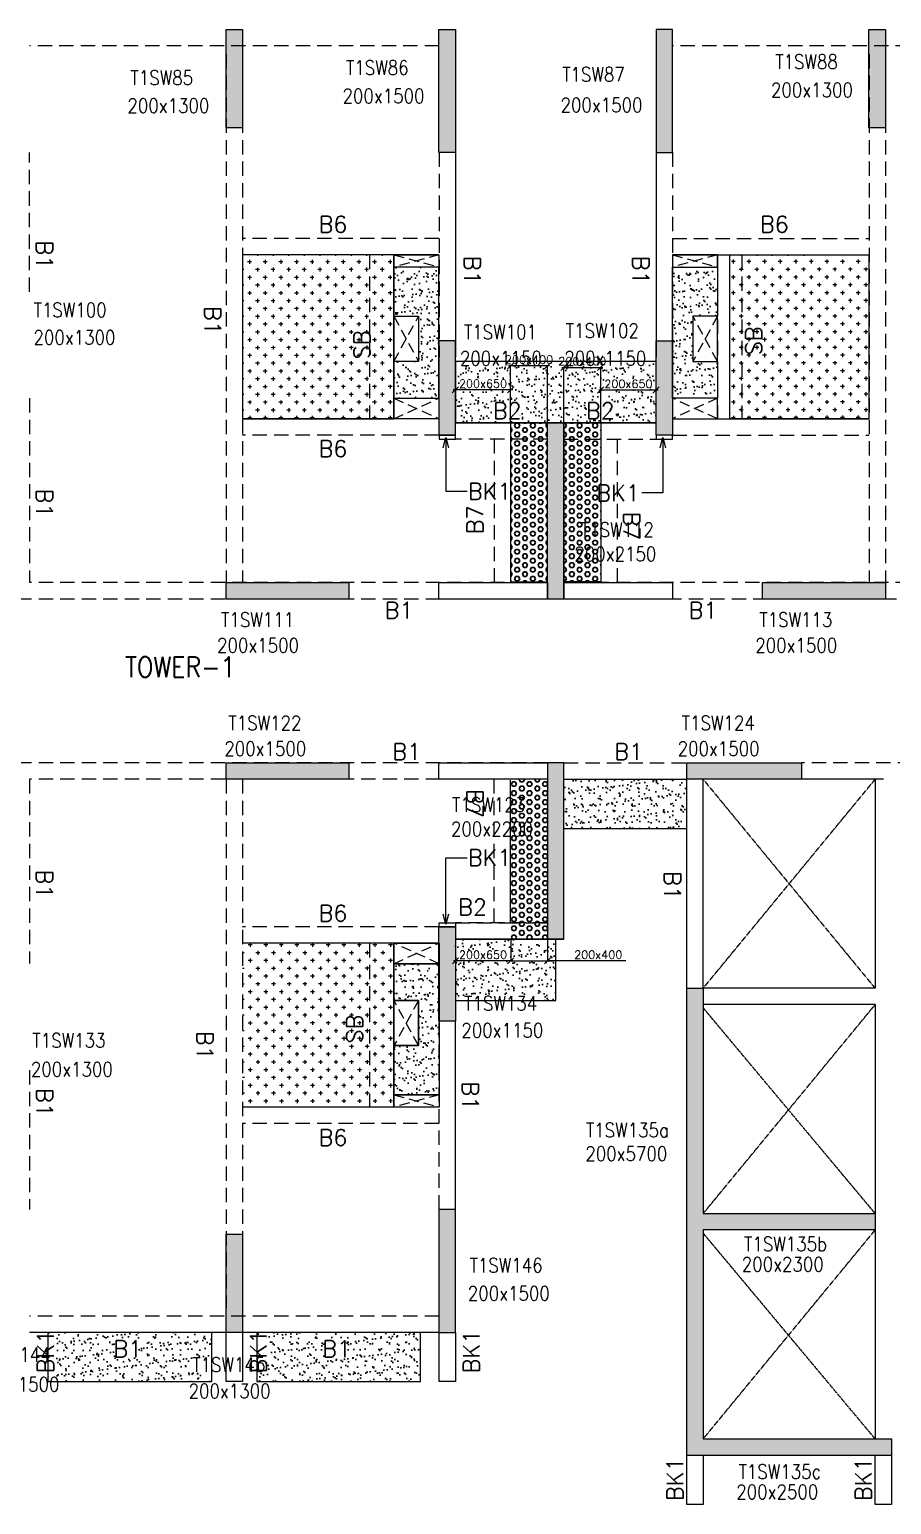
# Model space of a CAD drawing. Header units: millimetres. Extents: x 1078357 to 2594950, y -5122486 to -4636555.
# Drawn here: x 1527475 to 1537999, y -4672058 to -4654058 of the extents above; entities that cross this region are included whole.
import ezdxf

# ---------------------------------------------------------------- set-up
doc = ezdxf.new("R2010")
doc.units = ezdxf.units.MM
doc.header["$PDMODE"] = 35
for name, pattern in [('CONTINOUS', [0]), ('HIDDEN', [0.375, 0.25, -0.125]), ('New Retail block$0$CONTINOUS', [0])]:
    doc.linetypes.add(name, pattern=pattern)
doc.layers.get('0').update_dxf_attribs({"lineweight": 0})
doc.layers.get('Defpoints').update_dxf_attribs({"lineweight": 0})
for name, color, linetype, lineweight in [('A-_ANOTDIMA_D-', 6, 'Continuous', 13), ('COL. NO.', 30, 'Continuous', 25), ('COL. SIZE', 7, 'Continuous', 25), ('DIM', 9, 'Continuous', 25), ('HATCH', 8, 'Continuous', 30)]:
    doc.layers.add(name, color=color, linetype=linetype, lineweight=lineweight)
for name, color, linetype in [('B-200x325', 201, 'HIDDEN'), ('B-200x400', 44, 'HIDDEN'), ('DROP SLAB', 8, 'Continuous'), ('NON STR. RCC WALL', 6, 'Continuous'), ('S-BEAM', 3, 'HIDDEN'), ('S-BEAM NO.', 6, 'Continuous'), ('S-COLUMN', 1, 'Continuous'), ('S-CUTOUT', 8, 'HIDDEN'), ('S-SLAB-PROJECTION', 54, 'New Retail block$0$CONTINOUS'), ('SLAB FOLD', 8, 'Continuous'), ('TEXT', 7, 'Continuous')]:
    doc.layers.add(name, color=color, linetype=linetype)
doc.styles.add('Roman', font='romans')
doc.styles.add('ROMANS', font='romans.shx', dxfattribs={"width": 0.85})
doc.dimstyles.new('HARESH', dxfattribs={"dimtxt": 150, "dimasz": 75, "dimexe": 0, "dimexo": 0, "dimgap": 25, "dimtad": 1, "dimdec": 0, "dimdsep": 46, "dimtxsty": 'Roman', "dimblk": 'OBLIQUE', "dimcen": 225, "dimdle": 25, "dimclrd": 2, "dimclre": 2, "dimclrt": 7, "dimadec": 8, "dimazin": 1, "dimtfac": 1, "dimtdec": 0, "dimtmove": 0, "dimatfit": 0, "dimfxl": 1, "dimlwd": -1, "dimlwe": -1, "dimarcsym": 0})
pattern_1 = [(180.03079016, (-1794917.36, 9383648.555), (-95.1987999, -95.3011726), [47.625, -142.875]), (270.03079016, (-1794941.19, 9383672.35), (95.3011726, -95.1987999), [47.625, -142.875])]
pattern_2 = [(180, (1472199.53, -4472052.85), (-7e-15, -54.992613), [31.75, -63.5]), (300, (1472199.53, -4472052.85), (47.625, 27.496307), [31.75, -63.5]), (240, (1472167.78, -4472052.85), (47.625, -27.496307), [31.75, -63.5])]

# ---------------------------------------------------------------- blocks, each defined once
blk = doc.blocks.new('_Oblique')
at = {"color": 0, "linetype": 'ByBlock', "lineweight": -2}
blk.add_line((-0.5, -0.5), (0.5, 0.5), dxfattribs=at)
blk = doc.blocks.new('*D1221')
at = {"layer": 'Defpoints', "color": 0, "ltscale": 700, "transparency": 16777216}
for p in [(1533350, -4665158, 0), (1533800, -4665158, 0), (1533800, -4665424)]:
    blk.add_point(p, dxfattribs=at)
at = {"layer": 'DIM', "color": 2, "ltscale": 700, "transparency": 16777216}
for p, q in [((1533350, -4665158), (1533350, -4665424)), ((1533800, -4665158), (1533800, -4665424)), ((1533350, -4665424), (1533275, -4665424)), ((1533350, -4665424), (1533800, -4665424)), ((1533350, -4665424), (1533800, -4665424)), ((1533800, -4665424), (1533875, -4665424)), ((1534756, -4665424), (1533800, -4665424))]:
    blk.add_line(p, q, dxfattribs=at)
at = {"layer": 'DIM', "color": 2, "ltscale": 700, "transparency": 16777216, "xscale": 75, "yscale": 75, "zscale": 75}
blk.add_blockref('_Oblique', (1533350, -4665424), dxfattribs=at)
at = {"layer": 'DIM', "color": 2, "ltscale": 700, "transparency": 16777216, "xscale": 75, "yscale": 75, "zscale": 75, "rotation": 180}
blk.add_blockref('_Oblique', (1533800, -4665424), dxfattribs=at)
at = {"layer": 'DIM', "color": 7, "ltscale": 700, "transparency": 16777216, "insert": (1534419, -4665349), "char_height": 150, "attachment_point": 5, "style": 'Roman'}
blk.add_mtext('{\\H0.666667x;200x400}', dxfattribs=at)
blk = doc.blocks.new('*D1222')
at = {"layer": 'Defpoints', "color": 0, "ltscale": 700, "transparency": 16777216}
for p in [(1532675, -4665158, 0), (1533350, -4665158), (1532675, -4665424)]:
    blk.add_point(p, dxfattribs=at)
at = {"layer": 'DIM', "color": 2, "ltscale": 700, "transparency": 16777216}
for p, q in [((1532675, -4665158), (1532675, -4665424)), ((1533350, -4665158), (1533350, -4665424)), ((1533375, -4665424), (1532650, -4665424))]:
    blk.add_line(p, q, dxfattribs=at)
at = {"layer": 'DIM', "color": 2, "ltscale": 700, "transparency": 16777216, "xscale": 75, "yscale": 75, "zscale": 75, "rotation": 180}
blk.add_blockref('_Oblique', (1532675, -4665424), dxfattribs=at)
at = {"layer": 'DIM', "color": 2, "ltscale": 700, "transparency": 16777216, "xscale": 75, "yscale": 75, "zscale": 75}
blk.add_blockref('_Oblique', (1533350, -4665424), dxfattribs=at)
at = {"layer": 'DIM', "color": 7, "ltscale": 700, "transparency": 16777216, "insert": (1533012, -4665349), "char_height": 150, "attachment_point": 5, "style": 'Roman'}
blk.add_mtext('{\\H0.666667x;200x650}', dxfattribs=at)
blk = doc.blocks.new('*D1231')
at = {"layer": 'Defpoints', "color": 0, "ltscale": 700, "transparency": 16777216}
for p in [(1533349, -4658162), (1533349, -4658857, 0), (1533799, -4658857, 0)]:
    blk.add_point(p, dxfattribs=at)
at = {"layer": 'DIM', "color": 2, "ltscale": 700, "transparency": 16777216}
for p, q in [((1533824, -4658162), (1533324, -4658162)), ((1533349, -4658857), (1533349, -4658162)), ((1533799, -4658857), (1533799, -4658162))]:
    blk.add_line(p, q, dxfattribs=at)
at = {"layer": 'DIM', "color": 2, "ltscale": 700, "transparency": 16777216, "xscale": 75, "yscale": 75, "zscale": 75, "rotation": 180}
blk.add_blockref('_Oblique', (1533349, -4658162), dxfattribs=at)
at = {"layer": 'DIM', "color": 2, "ltscale": 700, "transparency": 16777216, "xscale": 75, "yscale": 75, "zscale": 75}
blk.add_blockref('_Oblique', (1533799, -4658162), dxfattribs=at)
at = {"layer": 'DIM', "color": 7, "ltscale": 700, "transparency": 16777216, "insert": (1533574, -4658087), "char_height": 150, "attachment_point": 5, "style": 'Roman'}
blk.add_mtext('{\\H0.666667x;200x400}', dxfattribs=at)
blk = doc.blocks.new('*D1232')
at = {"layer": 'Defpoints', "color": 0, "ltscale": 700, "transparency": 16777216}
for p in [(1532674, -4658455), (1532674, -4658857, 0), (1533349, -4658857, 0)]:
    blk.add_point(p, dxfattribs=at)
at = {"layer": 'DIM', "color": 2, "ltscale": 700, "transparency": 16777216}
for p, q in [((1533374, -4658455), (1532649, -4658455)), ((1532674, -4658857), (1532674, -4658455)), ((1533349, -4658857), (1533349, -4658455))]:
    blk.add_line(p, q, dxfattribs=at)
at = {"layer": 'DIM', "color": 2, "ltscale": 700, "transparency": 16777216, "xscale": 75, "yscale": 75, "zscale": 75, "rotation": 180}
blk.add_blockref('_Oblique', (1532674, -4658455), dxfattribs=at)
at = {"layer": 'DIM', "color": 2, "ltscale": 700, "transparency": 16777216, "xscale": 75, "yscale": 75, "zscale": 75}
blk.add_blockref('_Oblique', (1533349, -4658455), dxfattribs=at)
at = {"layer": 'DIM', "color": 7, "ltscale": 700, "transparency": 16777216, "insert": (1533012, -4658380), "char_height": 150, "attachment_point": 5, "style": 'Roman'}
blk.add_mtext('{\\H0.666667x;200x650}', dxfattribs=at)
blk = doc.blocks.new('*D1233')
at = {"layer": 'Defpoints', "color": 0, "ltscale": 700, "transparency": 16777216}
for p in [(1534449, -4658181), (1533999, -4658857, 0), (1534449, -4658857, 0)]:
    blk.add_point(p, dxfattribs=at)
at = {"layer": 'DIM', "color": 2, "ltscale": 700, "transparency": 16777216}
for p, q in [((1533974, -4658181), (1534474, -4658181)), ((1533999, -4658857), (1533999, -4658181)), ((1534449, -4658857), (1534449, -4658181))]:
    blk.add_line(p, q, dxfattribs=at)
at = {"layer": 'DIM', "color": 2, "ltscale": 700, "transparency": 16777216, "xscale": 75, "yscale": 75, "zscale": 75, "rotation": 180}
blk.add_blockref('_Oblique', (1533999, -4658181), dxfattribs=at)
at = {"layer": 'DIM', "color": 2, "ltscale": 700, "transparency": 16777216, "xscale": 75, "yscale": 75, "zscale": 75}
blk.add_blockref('_Oblique', (1534449, -4658181), dxfattribs=at)
at = {"layer": 'DIM', "color": 7, "ltscale": 700, "transparency": 16777216, "insert": (1534224, -4658106), "char_height": 150, "attachment_point": 5, "style": 'Roman'}
blk.add_mtext('{\\H0.666667x;200x400}', dxfattribs=at)
blk = doc.blocks.new('*D1234')
at = {"layer": 'Defpoints', "color": 0, "ltscale": 700, "transparency": 16777216}
for p in [(1535124, -4658457), (1534449, -4658857, 0), (1535124, -4658857, 0)]:
    blk.add_point(p, dxfattribs=at)
at = {"layer": 'DIM', "color": 2, "ltscale": 700, "transparency": 16777216}
for p, q in [((1534424, -4658457), (1535149, -4658457)), ((1534449, -4658857), (1534449, -4658457)), ((1535124, -4658857), (1535124, -4658457))]:
    blk.add_line(p, q, dxfattribs=at)
at = {"layer": 'DIM', "color": 2, "ltscale": 700, "transparency": 16777216, "xscale": 75, "yscale": 75, "zscale": 75, "rotation": 180}
blk.add_blockref('_Oblique', (1534449, -4658457), dxfattribs=at)
at = {"layer": 'DIM', "color": 2, "ltscale": 700, "transparency": 16777216, "xscale": 75, "yscale": 75, "zscale": 75}
blk.add_blockref('_Oblique', (1535124, -4658457), dxfattribs=at)
at = {"layer": 'DIM', "color": 7, "ltscale": 700, "transparency": 16777216, "insert": (1534787, -4658382), "char_height": 150, "attachment_point": 5, "style": 'Roman'}
blk.add_mtext('{\\H0.666667x;200x650}', dxfattribs=at)
blk = doc.blocks.new('G$CD63B60BD')
at = {"layer": 'COL. NO.', "linetype": 'Continuous', "style": 'ROMANS', "width": 0.85}
for s, p in [('T1SW86', (61839, 15347, -320)), ('T1SW88', (67080, 15420, -320)), ('T1SW85', (59208, 15224, -320)), ('T1SW87', (64479, 15264, -320)), ('T1SW100', (58025, 12391, -320)), ('T1SW101', (63279, 12120, -320)), ('T1SW102', (64523, 12138, -320)), ('T1SW112', (64706, 9707, -320)), ('T1SW111', (60314, 8609, -320)), ('T1SW113', (66886, 8609, -320)), ('T1SW122', (60403, 7351, -320)), ('T1SW124', (65938, 7351, -320)), ('T1SW123', (63135, 6352, -320)), ('T1SW134', (63281, 3927, -320)), ('T1SW133', (58011, 3475, -320)), ('T1SW135a', (64768, 2381, -641)), ('T1SW135b', (66699, 993, -320)), ('T1SW146', (63348, 733, -320)), ('T1SW144', (57341, -360, -320)), ('T1SW145', (59962, -482, -320)), ('T1SW135c', (66632, -1785, -320))]:
    blk.add_text(s, height=175, dxfattribs=at).set_placement(p)
at = {"layer": 'COL. SIZE', "linetype": 'Continuous', "style": 'ROMANS', "width": 0.85}
for s, p in [('200x1500', (61797, 15001, -320)), ('200x1300', (67028, 15074, -320)), ('200x1300', (59171, 14883, -320)), ('200x1500', (64459, 14890, -320)), ('200x1300', (58024, 12054, -320)), ('200x1150', (63230, 11799, -320)), ('200x1150', (64505, 11799, -320)), ('200x2150', (64628, 9413, -320)), ('200x1500', (60265, 8296, -320)), ('200x1500', (66837, 8296, -320)), ('200x1500', (60354, 7037, -320)), ('200x1500', (65889, 7037, -320)), ('200x2200', (63121, 6056, -320)), ('200x1150', (63248, 3599, -320)), ('200x1300', (57992, 3123, -320)), ('200x5700', (64762, 2093, -641)), ('200x2300', (66672, 745, -320)), ('200x1500', (63327, 388, -320)), ('200x1500', (57340, -720, -320)), ('200x1300', (59918, -804, -320)), ('200x2500', (66605, -2033, -320))]:
    blk.add_text(s, height=175, dxfattribs=at).set_placement(p)

msp = doc.modelspace()

# ---------------------------------------------------------------- hatches: boundary and pattern name
at = {"layer": 'DROP SLAB'}
h = msp.add_hatch(dxfattribs=at)
h.set_pattern_fill('CROSS', color=8, scale=15, angle=0.03079)
h.set_pattern_definition(pattern_1)
h.paths.add_polyline_path([(1531924.1, -4656808), (1530074.4, -4656808.2), (1530074.4, -4658808.1), (1531924.1, -4658807.9)])
h = msp.add_hatch(dxfattribs=at)
h.set_pattern_fill('CROSS', color=8, scale=15, angle=179.96921)
h.set_pattern_definition(pattern_1)
h.paths.add_polyline_path([(1536024.4, -4656808.2), (1537724.4, -4656808.2), (1537724.4, -4658808), (1536024.4, -4658808)])
h = msp.add_hatch(dxfattribs=at)
h.set_pattern_fill('CROSS', color=8, scale=15, angle=0.03079)
h.set_pattern_definition([(180.03079016, (-3989366.79, 18751686.93), (-95.19879988, -95.3011726), [47.625, -142.875]), (270.03079016, (-3989390.62, 18751710.73), (95.3011726, -95.19879988), [47.625, -142.875])])
h.paths.add_polyline_path([(1531924.7, -4665208), (1530074.3, -4665207.8), (1530074.3, -4667207.6), (1531924.7, -4667207.8)])
at = {"layer": 'HATCH'}
h = msp.add_hatch(dxfattribs=at)
h.set_pattern_fill('AR-SAND', color=8, scale=3, angle=0.02985)
h.set_pattern_definition([(37.47015413, (-3499559.23, 18701550.77), (-4.72361136, 146.8264517), [0, -115.824, 0, -129.54, 0, -123.825]), (7.4701541, (-3499559.23, 18701550.77), (134.9689868, 214.9772528), [0, -62.484, 0, -104.394, 0, -40.005]), (327.4701541, (-3499652.95, 18701550.82), (237.2979035, 0.3075449), [0, -38.1, 0, -137.16, 0, -179.07]), (317.4701541, (-3499652.95, 18701550.82), (229.1017424, 66.759465), [0, -19.05, 0, -89.916, 0, -102.87])])
h.paths.add_polyline_path([(1532473.8, -4656957.9), (1531923.8, -4656957.9), (1531923.8, -4657557.9), (1532223.8, -4657557.9), (1532223.8, -4658107.9), (1531923.8, -4658107.8), (1531923.8, -4658557.9), (1532473.8, -4658557.9)])
h = msp.add_hatch(dxfattribs=at)
h.set_pattern_fill('AR-SAND', color=8, scale=3, angle=179.97015)
h.set_pattern_definition([(37.47015413, (-3499558.45, 18701550.69), (-4.72361136, 146.8264517), [0, -115.824, 0, -129.54, 0, -123.825]), (7.4701541, (-3499558.45, 18701550.7), (134.9689868, 214.9772528), [0, -62.484, 0, -104.394, 0, -40.005]), (327.4701541, (-3499652.18, 18701550.74), (237.2979035, 0.3075449), [0, -38.1, 0, -137.16, 0, -179.07]), (317.4701541, (-3499652.18, 18701550.74), (229.1017424, 66.759465), [0, -19.05, 0, -89.916, 0, -102.87])])
h.paths.add_polyline_path([(1535324.5, -4656957.9), (1535874.5, -4656957.9), (1535874.5, -4657558), (1535574.5, -4657558), (1535574.5, -4658107.9), (1535874.5, -4658107.9), (1535874.5, -4658557.9), (1535324.5, -4658557.9)])
h = msp.add_hatch(dxfattribs=at)
h.set_pattern_fill('AR-SAND', color=8, scale=3, angle=179.97015)
h.set_pattern_definition([(37.4701541, (-2515233.57, 14017531.59), (-4.72361136, 146.8264517), [0, -115.824, 0, -129.54, 0, -123.825]), (7.4701541, (-2515233.57, 14017531.59), (134.9689868, 214.9772528), [0, -62.484, 0, -104.394, 0, -40.005]), (327.4701541, (-2515327.3, 14017531.64), (237.2979035, 0.3075449), [0, -38.1, 0, -137.16, 0, -179.07]), (317.4701541, (-2515327.3, 14017531.64), (229.1017424, 66.759465), [0, -19.05, 0, -89.916, 0, -102.87])])
h.paths.add_polyline_path([(1535124.7, -4658107.8), (1532674.7, -4658107.8), (1532674.7, -4658857.8), (1535124.7, -4658857.8)])
h = msp.add_hatch(dxfattribs=at)
h.set_pattern_fill('AR-SAND', color=8, scale=3, angle=179.97015)
h.set_pattern_definition([(37.4701541, (-2515233.66, 14017531.59), (-4.72361136, 146.8264517), [0, -115.824, 0, -129.54, 0, -123.825]), (7.4701541, (-2515233.66, 14017531.59), (134.9689868, 214.9772528), [0, -62.484, 0, -104.394, 0, -40.005]), (327.4701541, (-2515327.39, 14017531.64), (237.2979035, 0.3075449), [0, -38.1, 0, -137.16, 0, -179.07]), (317.4701541, (-2515327.39, 14017531.64), (229.1017424, 66.759465), [0, -19.05, 0, -89.916, 0, -102.87])])
h.paths.add_polyline_path([(1535124.6, -4658257.8), (1532674.6, -4658257.8), (1532674.6, -4658857.8), (1535124.6, -4658857.8)])
at = {"layer": 'HATCH', "ltscale": 1000}
h = msp.add_hatch(dxfattribs=at)
h.set_pattern_fill('HEX', color=8, scale=10, angle=180)
h.set_pattern_definition(pattern_2)
h.paths.add_polyline_path([(1533799.5, -4660797.2), (1533349.5, -4660797.2), (1533349.5, -4658857.9), (1533799.5, -4658857.9)])
h = msp.add_hatch(dxfattribs=at)
h.set_pattern_fill('HEX', color=8, scale=10, angle=180)
h.set_pattern_definition(pattern_2)
h.paths.add_polyline_path([(1533999.9, -4660797.2), (1534449.9, -4660797.2), (1534449.9, -4658857.9), (1533999.9, -4658857.9)])
h = msp.add_hatch(dxfattribs=at)
h.set_pattern_fill('HEX', color=8, scale=10, angle=180)
h.set_pattern_definition([(180, (374974.816, 211966.337), (-7e-15, -54.99261315), [31.75, -63.5]), (300, (374974.816, 211966.337), (47.625, 27.4963066), [31.75, -63.5]), (240, (374943.066, 211966.337), (47.625, -27.4963066), [31.75, -63.5])])
h.paths.add_polyline_path([(1533799.5, -4665157.9), (1533349.5, -4665157.9), (1533349.5, -4663207.9), (1533799.5, -4663207.9)])
at = {"layer": 'HATCH'}
h = msp.add_hatch(dxfattribs=at)
h.set_pattern_fill('AR-SAND', color=8, scale=3, angle=179.97015)
h.set_pattern_definition([(37.4701541, (-2508183.65, 14019481.48), (-4.72361136, 146.8264517), [0, -115.824, 0, -129.54, 0, -123.825]), (7.4701541, (-2508183.65, 14019481.48), (134.9689868, 214.9772528), [0, -62.484, 0, -104.394, 0, -40.005]), (327.4701541, (-2508277.38, 14019481.53), (237.2979035, 0.3075449), [0, -38.1, 0, -137.16, 0, -179.07]), (317.4701541, (-2508277.38, 14019481.53), (229.1017424, 66.759465), [0, -19.05, 0, -89.916, 0, -102.87])])
h.paths.add_polyline_path([(1535499.6, -4663207.8), (1533999.6, -4663207.8), (1533999.6, -4663807.9), (1535499.6, -4663807.9)])
h = msp.add_hatch(dxfattribs=at)
h.set_pattern_fill('AR-SAND', color=8, scale=3, angle=179.97015)
h.set_pattern_definition([(37.4701541, (-2520533.58, 14017531.56), (-4.72361136, 146.8264517), [0, -115.824, 0, -129.54, 0, -123.825]), (7.4701541, (-2520533.58, 14017531.56), (134.9689868, 214.9772528), [0, -62.484, 0, -104.394, 0, -40.005]), (327.4701541, (-2520627.3, 14017531.61), (237.2979035, 0.3075449), [0, -38.1, 0, -137.16, 0, -179.07]), (317.4701541, (-2520627.3, 14017531.61), (229.1017424, 66.759465), [0, -19.05, 0, -89.916, 0, -102.87])])
h.paths.add_polyline_path([(1533899.4, -4665157.8), (1532674.7, -4665157.8), (1532674.7, -4665907.8), (1533899.4, -4665907.8)])
h = msp.add_hatch(dxfattribs=at)
h.set_pattern_fill('AR-SAND', color=8, scale=3, angle=359.97015)
h.set_pattern_definition([(37.47015413, (-3489908.44, 18701550.71), (-4.72361136, 146.8264517), [0, -115.824, 0, -129.54, 0, -123.825]), (7.4701541, (-3489908.44, 18701550.71), (134.9689868, 214.9772528), [0, -62.484, 0, -104.394, 0, -40.005]), (327.4701541, (-3490002.16, 18701550.76), (237.2979035, 0.3075449), [0, -38.1, 0, -137.16, 0, -179.07]), (317.4701541, (-3490002.16, 18701550.76), (229.1017424, 66.759465), [0, -19.05, 0, -89.916, 0, -102.87])])
h.paths.add_polyline_path([(1532474.7, -4667057.9), (1531924.7, -4667057.9), (1531924.7, -4666457.9), (1532224.7, -4666457.9), (1532224.7, -4665907.9), (1531924.7, -4665908), (1531924.7, -4665457.9), (1532474.7, -4665457.9)])
h = msp.add_hatch(dxfattribs=at)
h.set_pattern_fill('AR-SAND', color=8, scale=3, angle=179.97015)
h.set_pattern_definition([(37.47015413, (-3603383.38, 18701550.75), (-4.72361136, 146.8264517), [0, -115.824, 0, -129.54, 0, -123.825]), (7.4701541, (-3603383.38, 18701550.75), (134.9689868, 214.9772528), [0, -62.484, 0, -104.394, 0, -40.005]), (327.4701541, (-3603477.11, 18701550.8), (237.2979035, 0.3075449), [0, -38.1, 0, -137.16, 0, -179.07]), (317.4701541, (-3603477.1, 18701550.8), (229.1017424, 66.759465), [0, -19.05, 0, -89.916, 0, -102.87])])
h.paths.add_polyline_path([(1529699.6, -4669957.9), (1527699.6, -4669957.9), (1527699.6, -4670557.9), (1529699.6, -4670557.9)])
h = msp.add_hatch(dxfattribs=at)
h.set_pattern_fill('AR-SAND', color=8, scale=3, angle=179.97015)
h.set_pattern_definition([(37.47015413, (-3605933.38, 18701550.75), (-4.72361136, 146.8264517), [0, -115.824, 0, -129.54, 0, -123.825]), (7.4701541, (-3605933.38, 18701550.75), (134.9689868, 214.9772528), [0, -62.484, 0, -104.394, 0, -40.005]), (327.4701541, (-3606027.11, 18701550.8), (237.2979035, 0.3075449), [0, -38.1, 0, -137.16, 0, -179.07]), (317.4701541, (-3606027.1, 18701550.8), (229.1017424, 66.759465), [0, -19.05, 0, -89.916, 0, -102.87])])
h.paths.add_polyline_path([(1532249.6, -4669957.9), (1530249.6, -4669957.9), (1530249.6, -4670557.9), (1532249.6, -4670557.9)])
at = {"layer": 'S-COLUMN', "lineweight": 25}
h = msp.add_hatch(color=1, dxfattribs=at)
h.dxf.hatch_style = 1
h.paths.add_polyline_path([(1529874.4, -4655257.9), (1530074.4, -4655257.9), (1530074.4, -4654057.9), (1529874.4, -4654057.9)])
at = {"layer": 'S-COLUMN', "lineweight": 25, "extrusion": (-1.00316e-06, 2.11765e-11, 1)}
h = msp.add_hatch(color=1, dxfattribs=at)
h.dxf.hatch_style = 1
h.paths.add_polyline_path([(1532474.4, -4654057.9), (1532674.4, -4654057.9), (1532674.4, -4655557.9), (1532474.4, -4655557.9)])
at = {"layer": 'S-COLUMN', "lineweight": 25, "extrusion": (1.00316e-06, 1.91639e-11, 1)}
h = msp.add_hatch(color=1, dxfattribs=at)
h.dxf.hatch_style = 1
h.paths.add_polyline_path([(1535324.4, -4654057.9), (1535124.4, -4654057.9), (1535124.4, -4655557.9), (1535324.4, -4655557.9)])
at = {"layer": 'S-COLUMN', "lineweight": 25}
h = msp.add_hatch(color=1, dxfattribs=at)
h.dxf.hatch_style = 1
h.paths.add_polyline_path([(1537724.4, -4655257.9), (1537924.4, -4655257.9), (1537924.4, -4654057.9), (1537724.4, -4654057.9)])
at = {"layer": 'S-COLUMN', "lineweight": 25, "extrusion": (-1.00316e-06, 2.11765e-11, 1)}
h = msp.add_hatch(color=1, dxfattribs=at)
h.dxf.hatch_style = 1
h.paths.add_polyline_path([(1532474.4, -4659007.9), (1532674.4, -4659007.9), (1532674.4, -4657857.9), (1532474.4, -4657857.9)])
at = {"layer": 'S-COLUMN', "lineweight": 25, "extrusion": (1.00316e-06, 1.91639e-11, 1)}
h = msp.add_hatch(color=1, dxfattribs=at)
h.dxf.hatch_style = 1
h.paths.add_polyline_path([(1535324.4, -4659007.9), (1535124.4, -4659007.9), (1535124.4, -4657857.9), (1535324.4, -4657857.9)])
at = {"layer": 'S-COLUMN', "lineweight": 25}
h = msp.add_hatch(color=1, dxfattribs=at)
h.dxf.hatch_style = 1
h.paths.add_polyline_path([(1533799.4, -4658857.9), (1533999.4, -4658857.9), (1533999.4, -4661007.9), (1533799.4, -4661007.9)])
h = msp.add_hatch(color=1, dxfattribs=at)
h.dxf.hatch_style = 1
h.paths.add_polyline_path([(1529874.4, -4660807.9), (1531374.4, -4660807.9), (1531374.4, -4661007.9), (1529874.4, -4661007.9)])
h = msp.add_hatch(color=1, dxfattribs=at)
h.dxf.hatch_style = 1
h.paths.add_polyline_path([(1536424.4, -4660807.9), (1537924.4, -4660807.9), (1537924.4, -4661007.9), (1536424.4, -4661007.9)])
h = msp.add_hatch(color=1, dxfattribs=at)
h.dxf.hatch_style = 1
h.paths.add_polyline_path([(1529874.4, -4663007.9), (1531374.4, -4663007.9), (1531374.4, -4663207.9), (1529874.4, -4663207.9)])
h = msp.add_hatch(color=1, dxfattribs=at)
h.dxf.hatch_style = 1
h.paths.add_polyline_path([(1533799.4, -4665157.9), (1533999.4, -4665157.9), (1533999.4, -4663007.9), (1533799.4, -4663007.9)])
h = msp.add_hatch(color=1, dxfattribs=at)
h.dxf.hatch_style = 1
h.paths.add_polyline_path([(1536899.4, -4663007.9), (1536899.4, -4663207.9), (1535499.4, -4663207.9), (1535499.4, -4663007.9)])
at = {"layer": 'S-COLUMN', "lineweight": 25, "extrusion": (-1.00316e-06, -1.91639e-11, 1)}
h = msp.add_hatch(color=1, dxfattribs=at)
h.dxf.hatch_style = 1
h.paths.add_polyline_path([(1532474.4, -4665007.9), (1532674.4, -4665007.9), (1532674.4, -4666157.9), (1532474.4, -4666157.9)])
at = {"layer": 'S-COLUMN', "lineweight": 25}
h = msp.add_hatch(color=1, dxfattribs=at)
h.dxf.hatch_style = 1
h.paths.add_polyline_path([(1537799.4, -4668507.9), (1537799.4, -4668707.9), (1535699.4, -4668707.9), (1535699.4, -4671257.9), (1537999.4, -4671257.9), (1537999.4, -4671457.9), (1535499.4, -4671457.9), (1535499.4, -4665757.9), (1535699.4, -4665757.9), (1535699.4, -4668507.9)])
at = {"layer": 'S-COLUMN', "lineweight": 25, "extrusion": (-1.00316e-06, -1.91639e-11, 1)}
h = msp.add_hatch(color=1, dxfattribs=at)
h.dxf.hatch_style = 1
h.paths.add_polyline_path([(1532474.4, -4669957.9), (1532674.4, -4669957.9), (1532674.4, -4668457.9), (1532474.4, -4668457.9)])
at = {"layer": 'S-COLUMN', "lineweight": 25}
h = msp.add_hatch(color=1, dxfattribs=at)
h.dxf.hatch_style = 1
h.paths.add_polyline_path([(1530074.4, -4668757.9), (1530074.4, -4669957.9), (1529874.4, -4669957.9), (1529874.4, -4668757.9)])

# ---------------------------------------------------------------- linework, layer by layer
at = {"layer": 'B-200x400', "linetype": 'HIDDEN', "ltscale": 500}
msp.add_line((1533349.6, -4664957.9, 0), (1533799.6, -4664957.9, 0), dxfattribs=at)
at = {"layer": 'B-200x400', "linetype": 'ByBlock', "ltscale": 500}
msp.add_line((1533349.6, -4665157.9, 0), (1533799.6, -4665157.9, 0), dxfattribs=at)
at = {"layer": 'DROP SLAB', "color": 3, "linetype": 'CONTINOUS', "ltscale": 500, "elevation": 0}
for points in [[(1531924.1, -4656808), (1530074.4, -4656808.2), (1530074.4, -4658808.1), (1531924.1, -4658807.9)], [(1531924.1, -4656808.2), (1532474.1, -4656808.2), (1532474.1, -4656957.9), (1531924.1, -4656957.9)], [(1535874.5, -4656808.2), (1535324.5, -4656808.2), (1535324.5, -4656957.9), (1535874.5, -4656957.9)], [(1536024.4, -4656808.2), (1537724.4, -4656808.2), (1537724.4, -4658808), (1536024.4, -4658808)], [(1531924.4, -4657557.9), (1532224.4, -4657557.9), (1532224.4, -4658107.9), (1531924.4, -4658107.9)], [(1535874.5, -4657557.9), (1535574.5, -4657557.9), (1535574.5, -4658107.9), (1535874.5, -4658107.9)], [(1531924.5, -4658557.9), (1532474.4, -4658557.9), (1532474.4, -4658807.9), (1531924.5, -4658807.9)], [(1535874.5, -4658557.9), (1535324.7, -4658557.9), (1535324.7, -4658807.9), (1535874.5, -4658807.9)], [(1532474.5, -4665457.9), (1531924.7, -4665457.9), (1531924.7, -4665208), (1532474.5, -4665208)], [(1532224.7, -4666457.9), (1531924.7, -4666457.9), (1531924.7, -4665907.9), (1532224.7, -4665907.9)], [(1532474.7, -4667207.7), (1531924.7, -4667207.7), (1531924.7, -4667057.9), (1532474.7, -4667057.9)]]:
    msp.add_lwpolyline(points, close=True, dxfattribs=at)
at = {"layer": 'NON STR. RCC WALL', "elevation": 0}
for points in [[(1533799.4, -4660807.9), (1533799.4, -4661007.9), (1532474.4, -4661007.9), (1532474.4, -4660807.9)], [(1535324.4, -4660807.9), (1535324.4, -4661007.9), (1533999.4, -4661007.9), (1533999.4, -4660807.9)], [(1533799.4, -4663007.9), (1533799.4, -4663207.9), (1532474.4, -4663207.9), (1532474.4, -4663007.9)]]:
    msp.add_lwpolyline(points, close=True, dxfattribs=at)
at = {"layer": 'S-BEAM', "linetype": 'HIDDEN', "ltscale": 700}
for p, q in [((1532474.6, -4654257.9, 0), (1527474.6, -4654257.9, 0)), ((1529874.6, -4654357.9, 0), (1529874.6, -4660807.8, 0)), ((1530074.6, -4654357.9, 0), (1530074.6, -4660807.8, 0)), ((1540324.6, -4654257.9, 0), (1535324.6, -4654257.9, 0)), ((1537724.6, -4654357.9, 0), (1537724.6, -4660807.8, 0)), ((1537924.6, -4654357.9, 0), (1537924.6, -4660807.8, 0)), ((1527474.6, -4657257.8, 0), (1527474.6, -4655557.8, 0)), ((1532474.6, -4655557.8, 0), (1532474.6, -4658057.9, 0)), ((1535324.6, -4655557.8, 0), (1535324.6, -4658057.9, 0)), ((1531624.1, -4656808.2, 0), (1531624.1, -4658808, 0)), ((1535873, -4656808.4, 0), (1535873, -4658808.2, 0)), ((1536173, -4656808.4, 0), (1536173, -4658808.2, 0)), ((1527474.6, -4658557.9, 0), (1527474.6, -4660807.8, 0)), ((1533799.6, -4659057.8, 0), (1532674.6, -4659057.8, 0)), ((1533999.6, -4659057.8, 0), (1535124.6, -4659057.8, 0)), ((1533799.4, -4660807.8, 0), (1527474.6, -4660807.8, 0)), ((1540324.6, -4660807.8, 0), (1533999.4, -4660807.8, 0)), ((1533799.4, -4661007.8, 0), (1521599.4, -4661007.8, 0)), ((1546199.4, -4661007.8, 0), (1533999.4, -4661007.8, 0)), ((1533799.4, -4663007.9, 0), (1521599.4, -4663007.9, 0)), ((1533999.6, -4663007.8, 0), (1535499.6, -4663007.8, 0)), ((1541399.6, -4663007.8, 0), (1536899.6, -4663007.8, 0)), ((1533799.4, -4663207.9, 0), (1527474.6, -4663207.9, 0)), ((1527474.6, -4663207.9, 0), (1527474.6, -4665457.8, 0)), ((1529874.6, -4663207.9, 0), (1529874.6, -4669657.8, 0)), ((1530074.6, -4663207.9, 0), (1530074.6, -4669657.8, 0)), ((1533799.6, -4664957.8, 0), (1532674.6, -4664957.8, 0)), ((1532674.7, -4664957.9, 0), (1533349.6, -4664957.9, 0)), ((1531624.7, -4665208, 0), (1531624.7, -4667207.8, 0)), ((1532474.6, -4668457.8, 0), (1532474.6, -4666157.8, 0)), ((1527474.6, -4666757.8, 0), (1527474.6, -4668457.8, 0)), ((1532474.6, -4669757.8, 0), (1527474.6, -4669757.8, 0))]:
    msp.add_line(p, q, dxfattribs=at)
at = {"layer": 'S-BEAM', "linetype": 'CONTINOUS', "ltscale": 700}
for p, q in [((1532674.6, -4655557.8, 0), (1532674.6, -4658057.9, 0)), ((1535124.6, -4655557.8, 0), (1535124.6, -4658057.9, 0)), ((1535124.6, -4658857.8, 0), (1532674.6, -4658857.8, 0)), ((1533999.6, -4663207.8, 0), (1535499.6, -4663207.8, 0)), ((1535499.6, -4665757.9, 0), (1535499.6, -4663207.9, 0)), ((1535699.6, -4665757.9, 0), (1535699.6, -4663207.9, 0)), ((1537799.6, -4663207.9, 0), (1536899.6, -4663207.9, 0)), ((1537899.6, -4663207.9, 0), (1537099.6, -4663207.9, 0)), ((1537799.6, -4663207.9, 0), (1537799.6, -4665757.9, 0)), ((1532674.7, -4665157.9, 0), (1533349.6, -4665157.9, 0)), ((1537799.6, -4665757.9, 0), (1535699.6, -4665757.9, 0)), ((1537799.6, -4665957.9, 0), (1535699.6, -4665957.9, 0)), ((1537799.6, -4665957.9, 0), (1537799.6, -4668507.9, 0)), ((1532674.6, -4668457.8, 0), (1532674.6, -4666157.8, 0)), ((1537799.6, -4668707.9, 0), (1537799.6, -4671257.9, 0)), ((1532474.6, -4669957.8, 0), (1527474.6, -4669957.8, 0)), ((1529874.5, -4670557.9, 0), (1529874.5, -4669957.9, 0)), ((1530074.5, -4669957.9, 0), (1530074.5, -4670557.9, 0)), ((1532474.5, -4670557.9, 0), (1532474.5, -4669957.9, 0)), ((1532674.5, -4669957.9, 0), (1532674.5, -4670557.9, 0)), ((1530074.5, -4670557.9, 0), (1529874.5, -4670557.9, 0)), ((1532674.5, -4670557.9, 0), (1532474.5, -4670557.9, 0)), ((1535499.3, -4672057.9, 0), (1535499.3, -4671457.9, 0)), ((1535699.3, -4671457.9, 0), (1535699.3, -4672057.9, 0)), ((1537799.3, -4672057.9, 0), (1537799.3, -4671457.9, 0)), ((1537999.3, -4671457.9, 0), (1537999.3, -4672057.9, 0)), ((1535699.3, -4672057.9, 0), (1535499.3, -4672057.9, 0)), ((1537999.3, -4672057.9, 0), (1537799.3, -4672057.9, 0))]:
    msp.add_line(p, q, dxfattribs=at)
at = {"layer": 'S-BEAM', "ltscale": 700}
for p, q in [((1532474.4, -4656608.2, 0), (1530074.4, -4656608.2, 0)), ((1535324.3, -4656608.2, 0), (1537724.3, -4656608.2, 0)), ((1532474.2, -4659008, 0), (1530074.4, -4659008, 0)), ((1533149.2, -4659057.9, 0), (1533149.2, -4660807.9, 0)), ((1534649.5, -4659057.9, 0), (1534649.5, -4660807.9, 0)), ((1535324.5, -4659008, 0), (1537724.3, -4659008, 0)), ((1533148.9, -4664957.9, 0), (1533148.9, -4663207.9, 0)), ((1532473.9, -4665007.8, 0), (1530074.1, -4665007.8, 0)), ((1532474.1, -4667407.6, 0), (1530074.1, -4667407.6, 0))]:
    msp.add_line(p, q, dxfattribs=at)
at = {"layer": 'S-BEAM', "linetype": 'Continuous', "ltscale": 700}
for p, q in [((1532474.4, -4656808.2, 0), (1530074.4, -4656808.2, 0)), ((1535324.3, -4656808.2, 0), (1537724.3, -4656808.2, 0)), ((1532474.2, -4658808, 0), (1530074.4, -4658808, 0)), ((1535324.5, -4658808, 0), (1537724.3, -4658808, 0)), ((1533349.2, -4659057.9, 0), (1533349.2, -4660797.3, 0)), ((1534449.5, -4659057.9, 0), (1534449.5, -4660797.3, 0)), ((1533348.9, -4664957.9, 0), (1533348.9, -4663218.5, 0)), ((1532473.9, -4665207.8, 0), (1530074.1, -4665207.8, 0)), ((1533999.6, -4665157.8, 0), (1532674.6, -4665157.8, 0)), ((1532474.1, -4667207.6, 0), (1530074.1, -4667207.6, 0))]:
    msp.add_line(p, q, dxfattribs=at)
at = {"layer": 'S-BEAM', "linetype": 'ByBlock', "ltscale": 700}
for p, q in [((1531924.1, -4656808.2, 0), (1531924.1, -4658808, 0)), ((1531924.7, -4665208, 0), (1531924.7, -4667207.8, 0))]:
    msp.add_line(p, q, dxfattribs=at)
at = {"layer": 'S-BEAM', "linetype": 'Continuous', "ltscale": 700, "elevation": 0}
for points in [[(1532674.7, -4659007.9), (1532474.7, -4659007.9), (1532474.7, -4659058.1), (1532674.7, -4659058.1)], [(1535324.7, -4659007.9), (1535124.6, -4659007.9), (1535124.6, -4659058.1), (1535324.7, -4659058.1)], [(1532674.6, -4665007.9), (1532474.6, -4665007.9), (1532474.6, -4664957.7), (1532674.6, -4664957.7)]]:
    msp.add_lwpolyline(points, close=True, dxfattribs=at)
at = {"layer": 'S-COLUMN', "color": 1, "lineweight": 25, "elevation": 0}
for points in [[(1529874.4, -4654057.9), (1530074.4, -4654057.9), (1530074.4, -4655257.9), (1529874.4, -4655257.9)], [(1537724.4, -4654057.9), (1537924.4, -4654057.9), (1537924.4, -4655257.9), (1537724.4, -4655257.9)], [(1533799.4, -4658857.9), (1533999.4, -4658857.9), (1533999.4, -4661007.9), (1533799.4, -4661007.9)], [(1529874.4, -4660807.9), (1531374.4, -4660807.9), (1531374.4, -4661007.9), (1529874.4, -4661007.9)], [(1536424.4, -4660807.9), (1537924.4, -4660807.9), (1537924.4, -4661007.9), (1536424.4, -4661007.9)], [(1529874.4, -4663007.9), (1531374.4, -4663007.9), (1531374.4, -4663207.9), (1529874.4, -4663207.9)], [(1533799.4, -4665157.9), (1533999.4, -4665157.9), (1533999.4, -4663007.9), (1533799.4, -4663007.9)], [(1536899.4, -4663007.9), (1536899.4, -4663207.9), (1535499.4, -4663207.9), (1535499.4, -4663007.9)], [(1537799.4, -4668507.9), (1537799.4, -4668707.9), (1535699.4, -4668707.9), (1535699.4, -4671257.9), (1537999.4, -4671257.9), (1537999.4, -4671457.9), (1535499.4, -4671457.9), (1535499.4, -4665757.9), (1535699.4, -4665757.9), (1535699.4, -4668507.9)], [(1529874.4, -4668758.1), (1530074.4, -4668758.1), (1530074.4, -4669957.9), (1529874.4, -4669957.9)]]:
    msp.add_lwpolyline(points, close=True, dxfattribs=at)
at = {"layer": 'S-COLUMN', "color": 1, "lineweight": 25, "extrusion": (-1.00316e-06, 2.11765e-11, 1), "elevation": -1.5}
for points in [[(1532474.4, -4654057.9), (1532674.4, -4654057.9), (1532674.4, -4655557.9), (1532474.4, -4655557.9)], [(1532474.4, -4659007.9), (1532674.4, -4659007.9), (1532674.4, -4657857.9), (1532474.4, -4657857.9)]]:
    msp.add_lwpolyline(points, close=True, dxfattribs=at)
at = {"layer": 'S-COLUMN', "color": 1, "lineweight": 25, "extrusion": (1.00316e-06, 1.91639e-11, 1), "elevation": 1.5}
for points in [[(1535324.4, -4654057.9), (1535124.4, -4654057.9), (1535124.4, -4655557.9), (1535324.4, -4655557.9)], [(1535324.4, -4659007.9), (1535124.4, -4659007.9), (1535124.4, -4657857.9), (1535324.4, -4657857.9)]]:
    msp.add_lwpolyline(points, close=True, dxfattribs=at)
at = {"layer": 'S-COLUMN', "color": 1, "lineweight": 25, "extrusion": (-1.00316e-06, -1.91639e-11, 1), "elevation": -1.5}
for points in [[(1532474.4, -4665007.9), (1532674.4, -4665007.9), (1532674.4, -4666157.9), (1532474.4, -4666157.9)], [(1532474.4, -4669957.9), (1532674.4, -4669957.9), (1532674.4, -4668457.9), (1532474.4, -4668457.9)]]:
    msp.add_lwpolyline(points, close=True, dxfattribs=at)
at = {"layer": 'S-CUTOUT', "ltscale": 500}
for p, q in [((1532474.1, -4656807.9, 0), (1531924.1, -4656957.9, 0)), ((1531924.9, -4656808.2, 0), (1532474.1, -4656957.9, 0)), ((1535324.5, -4656807.9, 0), (1535874.5, -4656957.9, 0)), ((1535873.7, -4656808.2, 0), (1535324.5, -4656957.9, 0)), ((1531924.4, -4657557.9, 0), (1532224.4, -4658107.9, 0)), ((1531924.4, -4658107.9, 0), (1532224.4, -4657557.9, 0)), ((1535874.6, -4657557.9, 0), (1535574.5, -4658107.9, 0)), ((1535874.6, -4658107.9, 0), (1535574.5, -4657557.9, 0)), ((1531924.5, -4658557.9, 0), (1532474.4, -4658807.9, 0)), ((1531924.5, -4658807.9, 0), (1532474.5, -4658557.9, 0)), ((1535874.5, -4658807.9, 0), (1535324.5, -4658557.9, 0)), ((1535874.5, -4658557.9, 0), (1535324.7, -4658807.9, 0)), ((1532474.7, -4665457.9, 0), (1531924.7, -4665207.9, 0)), ((1531924.7, -4665457.9, 0), (1532474.5, -4665207.9, 0)), ((1532224.7, -4666457.9, 0), (1531924.7, -4665907.9, 0)), ((1532224.7, -4665907.9, 0), (1531924.7, -4666457.9, 0)), ((1532474.7, -4667057.9, 0), (1531924.7, -4667207.7, 0)), ((1531924.7, -4667057.9, 0), (1532473.9, -4667207.7, 0))]:
    msp.add_line(p, q, dxfattribs=at)
at = {"layer": 'S-CUTOUT', "elevation": 0}
for points in [[(1535699.6, -4665757.9), (1537799.6, -4663207.9)], [(1535699.6, -4663207.9), (1537799.6, -4665757.9)], [(1535699.6, -4668507.9), (1537799.6, -4665957.9)], [(1535699.6, -4665997.8), (1537799.6, -4668507.9)], [(1535699.6, -4671257.9), (1537799.6, -4668707.9)], [(1535699.6, -4668747.8), (1537799.6, -4671257.9)]]:
    msp.add_lwpolyline(points, dxfattribs=at)
at = {"layer": 'S-SLAB-PROJECTION'}
msp.add_line((1533999.6, -4663807.9, 0), (1535499.6, -4663807.9, 0), dxfattribs=at)
msp.add_line((1533999.6, -4663807.9, 0), (1535499.6, -4663807.9, 0), dxfattribs=at)
at = {"layer": 'S-SLAB-PROJECTION', "elevation": 0}
for points in [[(1535124.7, -4658107.8), (1532674.7, -4658107.8), (1532674.7, -4658857.8), (1535124.7, -4658857.8)], [(1533899.4, -4665157.8), (1532674.7, -4665157.8), (1532674.7, -4665907.8), (1533899.4, -4665907.8)], [(1529699.6, -4669957.9), (1527699.6, -4669957.9), (1527699.6, -4670557.9), (1529699.6, -4670557.9)], [(1532249.6, -4669957.9), (1530249.6, -4669957.9), (1530249.6, -4670557.9), (1532249.6, -4670557.9)]]:
    msp.add_lwpolyline(points, close=True, dxfattribs=at)
at = {"layer": 'SLAB FOLD', "color": 8, "ltscale": 1000, "elevation": 0}
for points in [[(1532473.8, -4656957.9), (1531923.8, -4656957.9), (1531923.8, -4657557.9), (1532223.8, -4657557.9), (1532223.8, -4658107.9), (1531923.8, -4658107.8), (1531923.8, -4658557.9), (1532473.8, -4658557.9), (1532473.8, -4656957.9)], [(1535324.5, -4656957.9), (1535874.5, -4656957.9), (1535874.5, -4657558), (1535574.5, -4657558), (1535574.5, -4658107.9), (1535874.5, -4658107.9), (1535874.5, -4658557.9), (1535324.5, -4658557.9), (1535324.5, -4656957.9)], [(1532474.7, -4667057.9), (1531924.7, -4667057.9), (1531924.7, -4666457.9), (1532224.7, -4666457.9), (1532224.7, -4665907.9), (1531924.7, -4665908), (1531924.7, -4665457.9), (1532474.7, -4665457.9), (1532474.7, -4667057.9)]]:
    msp.add_lwpolyline(points, dxfattribs=at)
for points in [[(1533349.4, -4660797.2), (1533799.4, -4660797.2), (1533799.4, -4658857.9), (1533349.4, -4658857.9)], [(1534449.7, -4660797.2), (1533999.5, -4660797.2), (1533999.5, -4658857.9), (1534449.7, -4658857.9)]]:
    msp.add_lwpolyline(points, close=True, dxfattribs=at)

# ---------------------------------------------------------------- block references
at = {"layer": 'A-_ANOTDIMA_D-', "color": 2, "ltscale": 700}
msp.add_blockref('G$CD63B60BD', (1469499.4, -4669957.9, 0), dxfattribs=at)

# ---------------------------------------------------------------- texts
at = {"layer": 'B-200x325', "linetype": 'Continuous', "ltscale": 700, "style": 'ROMANS'}
for rotation, p in [(0.00055, (1531004.8, -4656536.1, -2.7)), (359.99866, (1536393.8, -4656536.1, -2.7)), (0.00055, (1531004.8, -4659273.2, -2.7)), (359.99866, (1531004.6, -4664942.6, -2.7)), (359.99866, (1531004.5, -4667679.7, -2.7))]:
    msp.add_text('B6', height=200, rotation=rotation, dxfattribs=at).set_placement(p)
at = {"layer": 'S-BEAM NO.', "linetype": 'HIDDEN', "ltscale": 500, "style": 'ROMANS'}
for rotation, p in [(269.99906, (1527557.8, -4656632.9, -2.7)), (269.99906, (1532781, -4656820, -2.7)), (269.99906, (1534838.5, -4656820, -2.7)), (269.99906, (1529612.5, -4657432.8, -2.7)), (269.99906, (1527557.8, -4659659.8, -2.7)), (359.99906, (1531811.6, -4661245, -2.7)), (359.99906, (1535522.9, -4661245, -2.7)), (0.00094, (1531904.9, -4662970.6, -2.7)), (0.00094, (1534614, -4662970.6, -2.7)), (269.99906, (1527557.8, -4664309.8, -2.7)), (269.99906, (1535225.2, -4664329.1, -2.7)), (269.99906, (1529516, -4666279.1, -2.7)), (269.99906, (1527558.5, -4666975.8, -2.7)), (269.99906, (1532758.5, -4666894.7, -2.7)), (0.00094, (1528500, -4670258.2, -2.7)), (0.00094, (1531048.6, -4670258.2, -2.7))]:
    msp.add_text('B1', height=200, rotation=rotation, dxfattribs=at).set_placement(p)
at = {"layer": 'S-BEAM NO.', "linetype": 'Continuous', "ltscale": 700, "style": 'ROMANS'}
for s, rotation, p in [('SB', 90.00094, (1531633.1, -4658082.3, -2.7)), ('SB', 90.00094, (1536417.7, -4658032.5, -2.7)), ('BK1', 359.99906, (1532827.8, -4659794.4, -2.7)), ('BK1', 0.00094, (1534395.7, -4659814.1, -2.7)), ('B7', 90.00094, (1533014.4, -4660217.4, -2.7)), ('B7', 269.99866, (1534728.3, -4659941.6, -2.7)), ('B7', 269.99866, (1532814.1, -4663327.9, -2.7)), ('BK1', 0.00094, (1532827.7, -4664264, -2.7)), ('SB', 90.00094, (1531543.5, -4666432.1, -2.7))]:
    msp.add_text(s, height=200, rotation=rotation, dxfattribs=at).set_placement(p)
at = {"layer": 'S-BEAM NO.', "linetype": 'Continuous', "ltscale": 500, "style": 'ROMANS'}
for p in [(1533132.5, -4658810.7, -2.7), (1534269.2, -4658810.7, -2.7), (1532708.4, -4664867.4, -2.7)]:
    msp.add_text('B2', height=200, dxfattribs=at).set_placement(p)
at = {"layer": 'S-BEAM NO.', "linetype": 'CONTINOUS', "ltscale": 700, "style": 'ROMANS'}
for p in [(1527770.1, -4670457.6, 50), (1530370.1, -4670457.6, 50), (1532970.1, -4670457.6, 50), (1535454.8, -4672015.1, 50), (1537754.8, -4672015.1, 50)]:
    msp.add_text('BK1', height=200, rotation=90, dxfattribs=at).set_placement(p)
at = {"layer": 'TEXT', "color": 6, "insert": (1529989.1, -4661712.7, 0.1), "char_height": 250, "width": 162, "attachment_point": 3, "rotation": 0.00094, "style": 'ROMANS'}
msp.add_mtext('TOWER-1', dxfattribs=at)

# ---------------------------------------------------------------- dimensions: what is measured, and where the dimension line sits
at = {"layer": 'DIM', "ltscale": 700}
for base, p1, p2, picture, middle in [((1533349, -4658162.3, 0), (1533799.2, -4658857.3, 0), (1533349, -4658857.3, 0), '*D1231', (1533574.1, -4658162.3, 0)), ((1534449.3, -4658180.6, 0), (1533999.2, -4658857.3, 0), (1534449.3, -4658857.3, 0), '*D1233', (1534224.3, -4658180.6, 0))]:
    dim = msp.add_linear_dim(base=base, p1=p1, p2=p2, text='{\\H0.666667x;200x400}', dimstyle='HARESH', override={"dimtxsty": 'Roman'}, dxfattribs=at)
    dim.commit()
    dim.dimension.update_dxf_attribs({"geometry": picture, "text_midpoint": middle, "dimtype": 160})
for base, p1, p2, picture, middle in [((1532674.4, -4658455.2, 0), (1533349, -4658857.3, 0), (1532674.4, -4658857.3, 0), '*D1232', (1533011.7, -4658380.2, 0)), ((1535124.2, -4658457.3, 0), (1534449.3, -4658857.3, 0), (1535124.2, -4658857.3, 0), '*D1234', (1534786.8, -4658382.3, 0))]:
    dim = msp.add_linear_dim(base=base, p1=p1, p2=p2, text='{\\H0.666667x;200x650}', dimstyle='HARESH', override={"dimtxsty": 'Roman', "dimtmove": 1}, dxfattribs=at)
    dim.commit()
    dim.dimension.update_dxf_attribs({"geometry": picture, "text_midpoint": middle})
dim = msp.add_linear_dim(base=(1532674.6, -4665423.9, 0), p1=(1533349.6, -4665157.9, 0), p2=(1532674.6, -4665157.9, 0), angle=180, text='{\\H0.666667x;200x650}', dimstyle='HARESH', override={"dimtxsty": 'Roman', "dimtmove": 1}, dxfattribs=at)
dim.commit()
dim.dimension.update_dxf_attribs({"geometry": '*D1222', "text_midpoint": (1533012.1, -4665348.9, 0)})
dim = msp.add_linear_dim(base=(1533799.6, -4665423.9, 0), p1=(1533349.6, -4665157.9, 0), p2=(1533799.6, -4665157.9, 0), angle=180, text='{\\H0.666667x;200x400}', dimstyle='HARESH', override={"dimtxsty": 'Roman', "dimtmove": 1}, dxfattribs=at)
dim.commit()
dim.dimension.update_dxf_attribs({"geometry": '*D1221', "text_midpoint": (1534418.9, -4665402.2, 0), "dimtype": 160})

# ---------------------------------------------------------------- leaders
at = {"layer": 'S-BEAM NO.', "linetype": 'Continuous', "ltscale": 700}
for points in [[(1532558.2, -4659038.3, 0), (1532558.2, -4659692.2, 0), (1532817, -4659692.2, 0)], [(1535208.2, -4659038.3, 0), (1535208.2, -4659711.9, 0), (1534949.3, -4659711.9, 0)], [(1532558.2, -4664977.6, 0), (1532558.2, -4664166.2, 0), (1532817, -4664166.2, 0)]]:
    msp.add_leader(points, dimstyle='HARESH', override={"dimasz": 125, "dimgap": 25, "dimtad": 0, "dimldrblk": 'Open30'}, dxfattribs=at)

doc.saveas('drawing.dxf')
